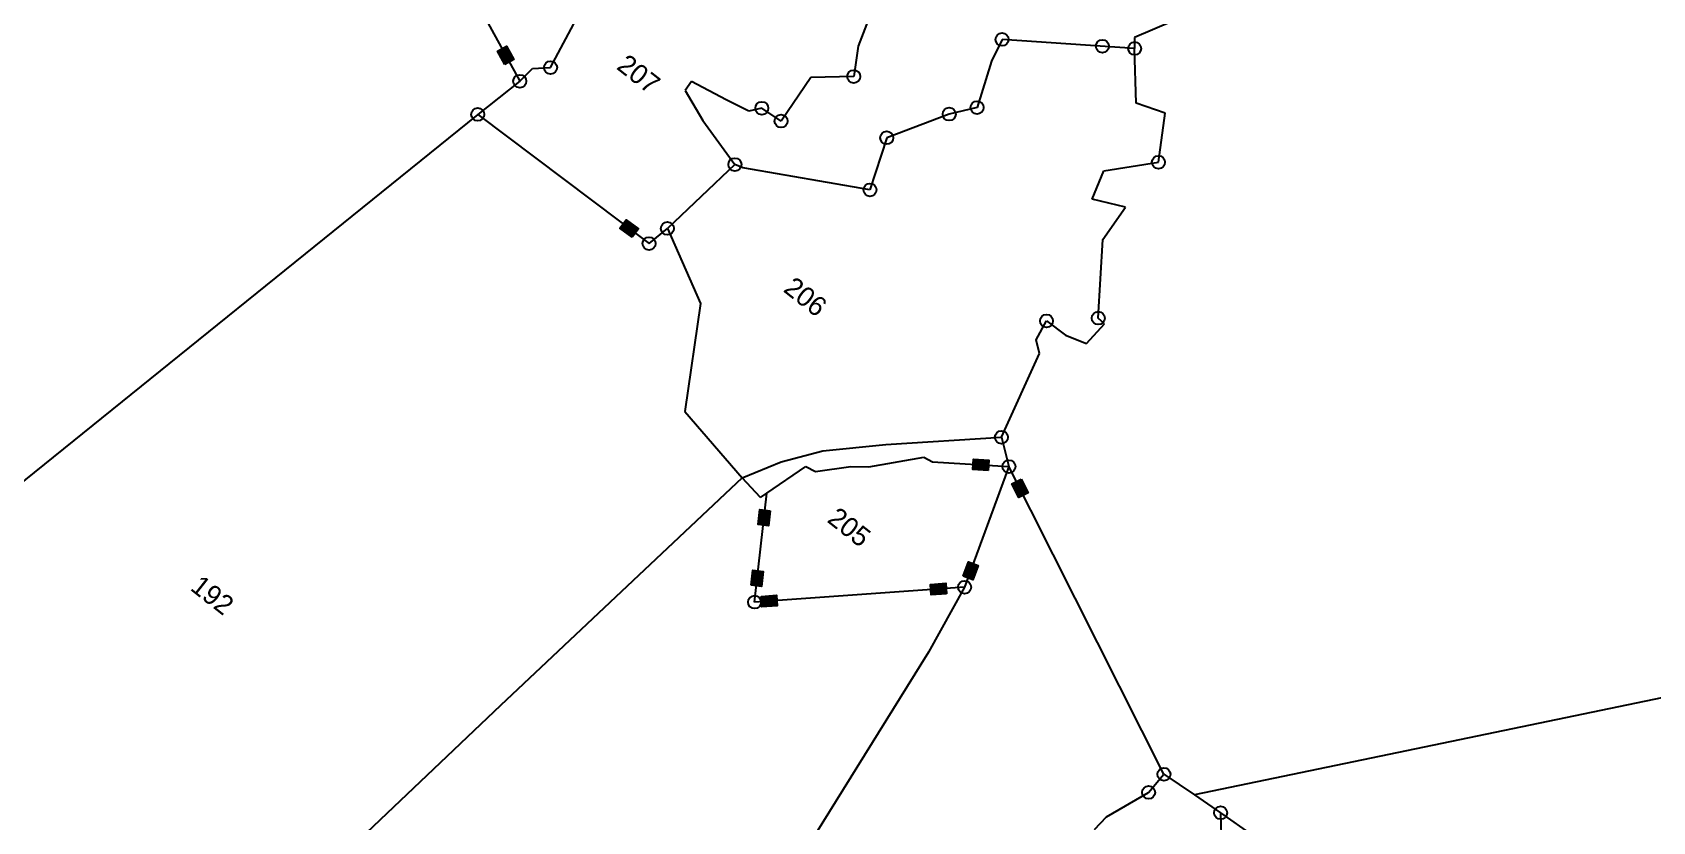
# Model space of a CAD drawing. Header units: metres. Extents: x 316400 to 324250, y 1868140 to 1873603.
# Drawn here: x 318801 to 319555, y 1871228 to 1871595 of the extents above; entities that cross this region are included whole.
import ezdxf

# ---------------------------------------------------------------- set-up
doc = ezdxf.new("R2010")
doc.units = ezdxf.units.M
for name, color, linetype in [('OFF', 1, 'Continuous'), ('POLY_PARCEL', 6, 'Continuous'), ('POLY_WATER', 4, 'Continuous'), ('TEXT_PARCEL', 7, 'Continuous')]:
    doc.layers.add(name, color=color, linetype=linetype)
doc.styles.add('TEXT_MAP', font='')
doc.styles.get('TEXT_MAP').set_extended_font_data('Kruti Dev 050')

msp = doc.modelspace()

# ---------------------------------------------------------------- hatches: boundary and pattern name
for points in [[(319021.71, 1871588.57), (319017.43, 1871586.22), (319020.82, 1871580.03), (319025.1, 1871582.38)], [(319077.37, 1871507.83), (319074.43, 1871503.94), (319080.07, 1871499.69), (319083, 1871503.59)], [(319238.9, 1871396.54), (319238.6, 1871391.66), (319245.65, 1871391.24), (319245.94, 1871396.11)], [(319259.9, 1871378.68), (319264.26, 1871380.87), (319261.08, 1871387.18), (319256.72, 1871384.98)], [(319138.67, 1871366.1), (319143.52, 1871365.55), (319144.32, 1871372.57), (319139.47, 1871373.11)], [(319141.12, 1871344.33), (319136.27, 1871344.88), (319135.48, 1871337.87), (319140.33, 1871337.32)], [(319241.05, 1871347.1), (319236.47, 1871348.79), (319234.04, 1871342.17), (319238.62, 1871340.48)], [(319218.89, 1871338.31), (319219.23, 1871333.44), (319226.27, 1871333.94), (319225.93, 1871338.81)], [(319147.53, 1871328.35), (319147.19, 1871333.22), (319140.15, 1871332.72), (319140.5, 1871327.85)]]:
    msp.add_hatch(color=256).paths.add_polyline_path(points)

# ---------------------------------------------------------------- linework, layer by layer
for points in [[(319020.82, 1871580.03), (319017.43, 1871586.22), (319021.71, 1871588.57), (319025.1, 1871582.38)], [(319080.07, 1871499.69), (319074.43, 1871503.94), (319077.37, 1871507.83), (319083, 1871503.59)], [(319245.65, 1871391.24), (319238.6, 1871391.66), (319238.9, 1871396.54), (319245.94, 1871396.11)], [(319261.08, 1871387.18), (319264.26, 1871380.87), (319259.9, 1871378.68), (319256.72, 1871384.98)], [(319144.32, 1871372.57), (319143.52, 1871365.55), (319138.67, 1871366.1), (319139.47, 1871373.11)], [(319135.48, 1871337.87), (319136.27, 1871344.88), (319141.12, 1871344.33), (319140.33, 1871337.32)], [(319234.04, 1871342.17), (319236.47, 1871348.79), (319241.05, 1871347.1), (319238.62, 1871340.48)], [(319226.27, 1871333.94), (319219.23, 1871333.44), (319218.89, 1871338.31), (319225.93, 1871338.81)], [(319140.15, 1871332.72), (319147.19, 1871333.22), (319147.53, 1871328.35), (319140.5, 1871327.85)]]:
    msp.add_lwpolyline(points, close=True)
for centre in [(319252.14, 1871591.72), (319298.8, 1871588.55), (319313.82, 1871587.53), (319027.86, 1871572.29), (319042.14, 1871578.61), (319183.17, 1871574.44), (319140.42, 1871559.72), (319240.56, 1871560.06), (319008.27, 1871556.86), (319149.38, 1871553.76), (319227.56, 1871556.99), (319198.52, 1871545.99), (319324.9, 1871534.59), (319127.87, 1871533.53), (319190.73, 1871521.77), (319096.49, 1871503.82), (319087.97, 1871496.78), (319272.82, 1871460.8), (319296.92, 1871462.1), (319251.86, 1871406.7), (319255.37, 1871393.1), (319234.73, 1871336.99), (319137.05, 1871330.06), (319327.44, 1871249.97), (319320.32, 1871241.56), (319353.81, 1871232.07)]:
    msp.add_circle(centre, 3.02)
at = {"layer": 'OFF'}
msp.add_line((319251.86, 1871406.7), (319255.37, 1871393.1), dxfattribs=at)
at = {"layer": 'POLY_PARCEL'}
for p, q in [((318968.72, 1871679.98), (319027.86, 1871572.29)), ((319409.19, 1871633.48), (319313.73, 1871592.64)), ((319192.73, 1871607.94), (319185.17, 1871588.52)), ((319042.14, 1871578.61), (319055.25, 1871603.39)), ((319252.14, 1871591.72), (319247.24, 1871581.66)), ((319313.82, 1871587.53), (319252.14, 1871591.72)), ((319313.73, 1871592.64), (319313.82, 1871587.53)), ((319185.17, 1871588.52), (319183.17, 1871574.44)), ((319314.51, 1871562.03), (319313.82, 1871587.53)), ((319027.86, 1871572.29), (319033.81, 1871578.14)), ((319033.81, 1871578.14), (319042.14, 1871578.61)), ((319247.24, 1871581.66), (319240.56, 1871560.06)), ((319027.86, 1871572.29), (319008.27, 1871556.86)), ((319107.7, 1871572.19), (319104.8, 1871567.99)), ((319104.8, 1871567.99), (319112.91, 1871554.07)), ((319123.78, 1871563.61), (319107.7, 1871572.19)), ((319163.2, 1871573.94), (319149.38, 1871553.76)), ((319183.17, 1871574.44), (319163.2, 1871573.94)), ((319134.32, 1871558.3), (319123.78, 1871563.61)), ((319328.08, 1871557.37), (319314.51, 1871562.03)), ((319008.27, 1871556.86), (318685.68, 1871296.57)), ((319008.27, 1871556.86), (319087.97, 1871496.78)), ((319112.91, 1871554.07), (319127.87, 1871533.53)), ((319140.42, 1871559.72), (319134.32, 1871558.3)), ((319149.38, 1871553.76), (319140.42, 1871559.72)), ((319227.56, 1871556.99), (319198.52, 1871545.99)), ((319240.56, 1871560.06), (319227.56, 1871556.99)), ((319324.9, 1871534.59), (319328.08, 1871557.37)), ((319198.52, 1871545.99), (319190.73, 1871521.77)), ((319127.87, 1871533.53), (319096.49, 1871503.82)), ((319131.52, 1871531.93), (319127.87, 1871533.53)), ((319190.73, 1871521.77), (319131.52, 1871531.93)), ((319294.04, 1871517.44), (319299.45, 1871530.57)), ((319299.45, 1871530.57), (319324.9, 1871534.59)), ((319309.63, 1871513.73), (319294.04, 1871517.44)), ((319298.96, 1871498.73), (319309.63, 1871513.73)), ((319087.97, 1871496.78), (319096.49, 1871503.82)), ((319096.49, 1871503.82), (319111.95, 1871468.94)), ((319296.92, 1871462.1), (319298.96, 1871498.73)), ((319111.95, 1871468.94), (319104.64, 1871418.76)), ((319267.95, 1871451.99), (319272.82, 1871460.8)), ((319272.82, 1871460.8), (319281.68, 1871454.16)), ((319291.44, 1871450.29), (319299.8, 1871459.52)), ((319299.8, 1871459.52), (319296.92, 1871462.1)), ((319269.61, 1871445.63), (319267.95, 1871451.99)), ((319281.68, 1871454.16), (319291.44, 1871450.29)), ((319251.86, 1871406.7), (319269.61, 1871445.63)), ((319104.64, 1871418.76), (319131.24, 1871387.87)), ((319131.24, 1871387.87), (319018.83, 1871281.93)), ((319255.37, 1871393.1), (319234.73, 1871336.99)), ((319327.44, 1871249.97), (319255.37, 1871393.1)), ((319137.05, 1871330.06), (319142.79, 1871380.78)), ((319234.73, 1871336.99), (319137.05, 1871330.06)), ((319234.73, 1871336.99), (319217.94, 1871306.83)), ((319821.38, 1871340.02), (319341.6, 1871240.48)), ((319217.94, 1871306.83), (319150.7, 1871198.73)), ((319018.83, 1871281.93), (318759.22, 1871035.3)), ((319320.32, 1871241.56), (319327.44, 1871249.97)), ((319327.44, 1871249.97), (319341.6, 1871240.48)), ((319300.71, 1871230.12), (319320.32, 1871241.56)), ((319341.6, 1871240.48), (319353.81, 1871232.07)), ((319295.18, 1871224.29), (319300.71, 1871230.12)), ((319353.81, 1871232.07), (319474.39, 1871147.65)), ((319353.81, 1871232.07), (319355.19, 1871174.52))]:
    msp.add_line(p, q, dxfattribs=at)
at = {"layer": 'POLY_WATER'}
for p, q in [((319168.86, 1871400.46), (319198.17, 1871403.36)), ((319198.17, 1871403.36), (319251.86, 1871406.7)), ((319131.24, 1871387.87), (319149.4, 1871395.21)), ((319149.4, 1871395.21), (319168.86, 1871400.46)), ((319190.14, 1871392.92), (319215.7, 1871397.49)), ((319215.7, 1871397.49), (319219.78, 1871395.24)), ((319219.78, 1871395.24), (319255.37, 1871393.1)), ((319139.79, 1871378.74), (319131.24, 1871387.87)), ((319142.79, 1871380.78), (319160.9, 1871393.13)), ((319160.9, 1871393.13), (319165.42, 1871390.84)), ((319165.42, 1871390.84), (319181.88, 1871393.08)), ((319181.88, 1871393.08), (319190.14, 1871392.92)), ((319139.79, 1871378.74), (319142.79, 1871380.78))]:
    msp.add_line(p, q, dxfattribs=at)

# ---------------------------------------------------------------- texts
at = {"layer": 'TEXT_PARCEL', "ltscale": 10, "style": 'TEXT_MAP'}
for s, p in [('207', (319072.37, 1871578.32)), ('206', (319149.96, 1871474.78)), ('205', (319170.31, 1871367.65)), ('192', (318874.1, 1871336.01))]:
    msp.add_text(s, height=9.127, rotation=321.86501, dxfattribs=at).set_placement(p)

doc.saveas('drawing.dxf')
